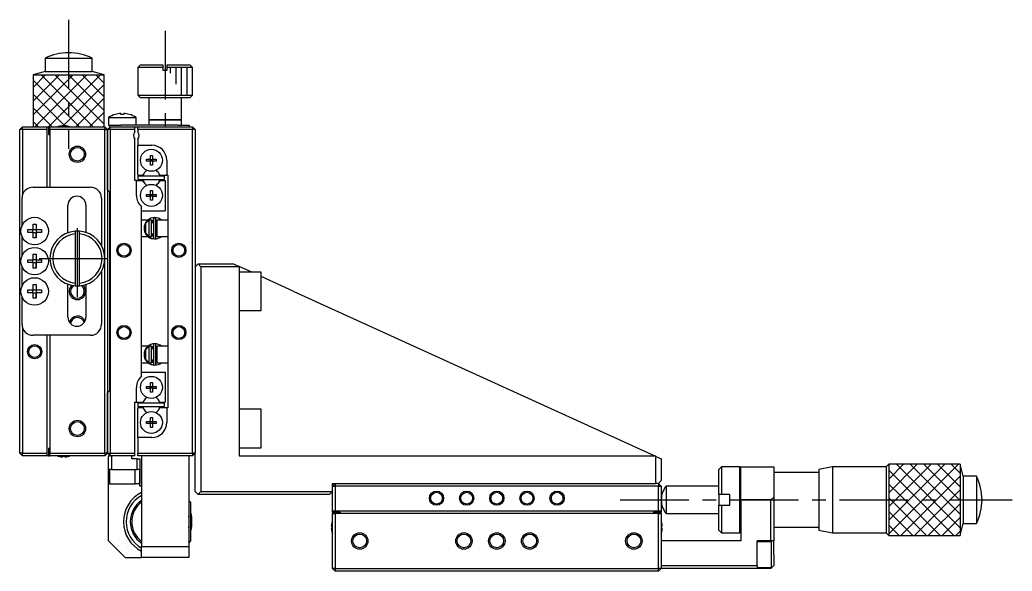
# Model space of a CAD drawing. Extents: x -401 to 352, y 16 to 609.
# Drawn here: x -316 to -135, y 279.8 to 380.3 of the extents above; entities that cross this region are included whole.
import ezdxf

# ---------------------------------------------------------------- set-up
doc = ezdxf.new("R2010")
doc.units = 0
doc.header["$LTSCALE"] = 10
doc.linetypes.add('CENTER', pattern=[2, 1.25, -0.25, 0.25, -0.25])
doc.layers.get('0').update_dxf_attribs({"linetype": 'CONTINUOUS'})
doc.layers.add('CENTER', color=1, linetype='CENTER')

msp = doc.modelspace()

# ---------------------------------------------------------------- linework, layer by layer
at = {"color": 7, "linetype": 'CONTINUOUS'}
for p, q in [((-311.42154, 373.330669), (-302.82154, 373.330669)), ((-311.42154, 373.330669), (-311.42154, 370.920158)), ((-302.82154, 370.920158), (-302.82154, 373.330669)), ((-294.02154, 372.130663), (-294.52154, 371.630663)), ((-289.92154, 371.630663), (-294.52154, 371.630663)), ((-294.52154, 371.630663), (-294.52154, 366.630663)), ((-294.02154, 372.130663), (-289.92154, 372.130663)), ((-289.92154, 372.130663), (-289.92154, 371.630663)), ((-289.92154, 371.630663), (-289.92154, 371.130663)), ((-289.92154, 371.130663), (-289.12154, 371.130663)), ((-289.12154, 372.130663), (-285.02154, 372.130663)), ((-289.12154, 371.630663), (-289.12154, 372.130663)), ((-284.52154, 371.630663), (-289.12154, 371.630663)), ((-289.12154, 371.130663), (-289.12154, 371.630663)), ((-284.52154, 371.630663), (-285.02154, 372.130663)), ((-284.52154, 366.630663), (-284.52154, 371.630663)), ((-311.42154, 370.920158), (-313.621539, 370.33067)), ((-313.621539, 370.33067), (-300.621541, 370.33067)), ((-313.621539, 370.33067), (-313.621539, 360.830663)), ((-311.42154, 370.920158), (-302.82154, 370.920158)), ((-300.621541, 370.33067), (-302.82154, 370.920158)), ((-300.621541, 360.830663), (-300.621541, 370.33067)), ((-294.52154, 366.630663), (-284.52154, 366.630663)), ((-294.52154, 366.630663), (-294.02154, 366.130663)), ((-285.02154, 366.130663), (-294.02154, 366.130663)), ((-292.52154, 366.130663), (-292.52154, 362.130663)), ((-286.52154, 362.130663), (-286.52154, 366.130663)), ((-285.02154, 366.130663), (-284.52154, 366.630663)), ((-299.82154, 362.522321), (-294.82154, 362.522321)), ((-299.82154, 362.522321), (-299.82154, 361.130663)), ((-298.580129, 363.093244), (-298.583473, 363.100099)), ((-297.58154, 363.093244), (-297.58154, 363.265616)), ((-297.06154, 363.093244), (-297.58154, 363.093244)), ((-297.06154, 363.265616), (-297.06154, 363.093244)), ((-296.059607, 363.100099), (-296.06295, 363.093244)), ((-294.82154, 361.130663), (-294.82154, 362.522321)), ((-292.52154, 362.130663), (-286.52154, 362.130663)), ((-286.52154, 362.130663), (-292.52154, 362.130663)), ((-292.52154, 362.130663), (-292.52154, 361.130663)), ((-286.52154, 361.130663), (-286.52154, 362.130663)), ((-315.52154, 360.830663), (-316.02154, 360.330663)), ((-316.02154, 301.330663), (-316.02154, 360.330663)), ((-315.52154, 360.330663), (-316.02154, 360.330663)), ((-315.52154, 360.330663), (-315.52154, 360.830663)), ((-315.52154, 360.830663), (-311.02154, 360.830663)), ((-315.52154, 360.330663), (-315.52154, 348.455163)), ((-311.02154, 360.330663), (-315.52154, 360.330663)), ((-311.02154, 360.330663), (-311.02154, 360.830663)), ((-311.02154, 360.830663), (-310.77154, 360.830663)), ((-311.02154, 349.830663), (-311.02154, 360.330663)), ((-310.77154, 360.830663), (-310.77154, 359.430663)), ((-310.52154, 360.830663), (-310.77154, 360.830663)), ((-310.52154, 360.830663), (-300.52154, 360.830663)), ((-310.52154, 360.330663), (-310.52154, 360.830663)), ((-310.52154, 360.330663), (-310.52154, 349.830663)), ((-300.52154, 360.330663), (-310.52154, 360.330663)), ((-308.907901, 360.900185), (-308.910156, 360.904807)), ((-308.20154, 360.900185), (-308.20154, 361.020522)), ((-307.84154, 360.900185), (-308.20154, 360.900185)), ((-307.84154, 361.020522), (-307.84154, 360.900185)), ((-307.132924, 360.904807), (-307.135178, 360.900185)), ((-300.52154, 360.830663), (-300.02154, 360.330663)), ((-300.52154, 360.830663), (-300.52154, 360.330663)), ((-300.52154, 336.830663), (-300.52154, 360.330663)), ((-300.52154, 360.330663), (-300.02154, 360.330663)), ((-299.52154, 360.830663), (-300.02154, 360.330663)), ((-299.52154, 360.330663), (-300.02154, 360.330663)), ((-300.02154, 349.330663), (-300.02154, 360.330663)), ((-300.02154, 360.330663), (-300.02154, 349.330663)), ((-299.82154, 361.130663), (-299.62154, 361.130663)), ((-299.62154, 360.830663), (-299.62154, 361.130663)), ((-299.62154, 361.130663), (-297.62154, 361.130663)), ((-299.52154, 360.830663), (-299.62154, 360.830663)), ((-299.52154, 360.330663), (-299.52154, 360.830663)), ((-299.52154, 360.830663), (-295.02154, 360.830663)), ((-299.52154, 360.330663), (-299.52154, 301.330663)), ((-295.02154, 360.330663), (-299.52154, 360.330663)), ((-296.24654, 361.130663), (-297.62154, 361.130663)), ((-287.12154, 361.130663), (-296.24654, 361.130663)), ((-295.02154, 360.830663), (-294.52154, 360.830663)), ((-295.02154, 360.330663), (-295.02154, 360.830663)), ((-295.02154, 359.892101), (-295.02154, 360.330663)), ((-294.52154, 360.830663), (-284.52154, 360.830663)), ((-294.52154, 360.330663), (-294.52154, 360.830663)), ((-284.52154, 360.330663), (-294.52154, 360.330663)), ((-294.52154, 360.330663), (-294.52154, 359.892101)), ((-287.12154, 361.130663), (-285.12154, 361.130663)), ((-285.12154, 361.130663), (-285.12154, 360.830663)), ((-284.52154, 360.830663), (-284.52154, 360.330663)), ((-284.02154, 360.330663), (-284.52154, 360.830663)), ((-284.52154, 301.330663), (-284.52154, 360.330663)), ((-284.02154, 360.330663), (-284.52154, 360.330663)), ((-284.02154, 360.330663), (-284.02154, 301.330663)), ((-310.77154, 359.430663), (-310.52154, 359.430663)), ((-295.02154, 351.030663), (-295.02154, 358.569226)), ((-294.52154, 358.569226), (-294.52154, 357.480663)), ((-294.52154, 357.480663), (-291.97154, 357.480663)), ((-294.52154, 352.030663), (-294.52154, 357.480663)), ((-292.907901, 354.910663), (-292.20154, 354.910663)), ((-292.907901, 354.550663), (-292.907901, 354.910663)), ((-292.20154, 355.617025), (-291.84154, 355.617025)), ((-292.20154, 354.910663), (-292.20154, 355.617025)), ((-292.191168, 354.900291), (-292.20154, 354.910663)), ((-292.191168, 354.900291), (-291.851912, 354.900291)), ((-292.191168, 354.561035), (-292.191168, 354.900291)), ((-291.851912, 354.900291), (-291.84154, 354.910663)), ((-291.851912, 354.900291), (-291.851912, 354.561035)), ((-291.84154, 355.617025), (-291.84154, 354.910663)), ((-291.84154, 354.910663), (-291.135178, 354.910663)), ((-291.135178, 354.910663), (-291.135178, 354.550663)), ((-292.20154, 354.550663), (-292.907901, 354.550663)), ((-292.191168, 354.561035), (-292.20154, 354.550663)), ((-292.20154, 353.844302), (-292.20154, 354.550663)), ((-291.84154, 353.844302), (-292.20154, 353.844302)), ((-291.851912, 354.561035), (-292.191168, 354.561035)), ((-291.851912, 354.561035), (-291.84154, 354.550663)), ((-291.84154, 354.550663), (-291.84154, 353.844302)), ((-291.135178, 354.550663), (-291.84154, 354.550663)), ((-289.22154, 354.730663), (-289.22154, 352.030663)), ((-294.52154, 352.030663), (-293.572346, 352.030663)), ((-289.72154, 351.830663), (-294.52154, 351.830663)), ((-294.52154, 351.830663), (-294.52154, 351.230663)), ((-294.52154, 351.230663), (-289.72154, 351.230663)), ((-293.572346, 352.030663), (-293.42218, 352.290758)), ((-290.6209, 352.290758), (-290.470734, 352.030663)), ((-290.470734, 352.030663), (-289.22154, 352.030663)), ((-289.72154, 351.830663), (-289.72154, 351.230663)), ((-289.02154, 352.030663), (-289.22154, 352.030663)), ((-289.02154, 352.030663), (-289.02154, 309.630663)), ((-313.62154, 349.830663), (-303.12154, 349.830663)), ((-300.02154, 349.330663), (-299.67154, 348.980663)), ((-300.02154, 349.330663), (-300.02154, 312.330663)), ((-294.77154, 351.030663), (-295.02154, 351.030663)), ((-294.77154, 348.330663), (-294.77154, 351.030663)), ((-294.77154, 351.030663), (-293.572346, 351.030663)), ((-293.42218, 350.770568), (-293.572346, 351.030663)), ((-290.470734, 351.030663), (-290.6209, 350.770568)), ((-290.470734, 351.030663), (-289.52154, 351.030663)), ((-289.52154, 351.030663), (-289.52154, 345.530663)), ((-315.62154, 342.810459), (-315.62154, 347.830663)), ((-301.12154, 347.830663), (-301.12154, 339.205532)), ((-299.67154, 348.980663), (-299.67154, 312.680663)), ((-292.907901, 348.510663), (-292.20154, 348.510663)), ((-292.907901, 348.150663), (-292.907901, 348.510663)), ((-292.20154, 348.150663), (-292.907901, 348.150663)), ((-292.20154, 349.217025), (-291.84154, 349.217025)), ((-292.20154, 348.510663), (-292.20154, 349.217025)), ((-292.191168, 348.500291), (-292.20154, 348.510663)), ((-292.191168, 348.161035), (-292.20154, 348.150663)), ((-292.20154, 347.444302), (-292.20154, 348.150663)), ((-292.191168, 348.500291), (-291.851912, 348.500291)), ((-292.191168, 348.161035), (-292.191168, 348.500291)), ((-291.851912, 348.161035), (-292.191168, 348.161035)), ((-291.851912, 348.500291), (-291.84154, 348.510663)), ((-291.851912, 348.500291), (-291.851912, 348.161035)), ((-291.851912, 348.161035), (-291.84154, 348.150663)), ((-291.84154, 349.217025), (-291.84154, 348.510663)), ((-291.84154, 348.510663), (-291.135178, 348.510663)), ((-291.84154, 348.150663), (-291.84154, 347.444302)), ((-291.135178, 348.150663), (-291.84154, 348.150663)), ((-291.135178, 348.510663), (-291.135178, 348.150663)), ((-307.27154, 341.514412), (-307.27154, 346.530663)), ((-303.97154, 346.530663), (-303.97154, 341.584346)), ((-293.82154, 343.405663), (-293.82154, 346.251601)), ((-291.84154, 347.444302), (-292.20154, 347.444302)), ((-293.82154, 345.530663), (-289.52154, 345.530663)), ((-292.185626, 344.118245), (-292.203618, 344.110445)), ((-292.129185, 344.140485), (-292.186071, 344.119103)), ((-291.61654, 344.080663), (-291.61654, 340.580663)), ((-291.22654, 340.580663), (-291.22654, 344.080663)), ((-314.580129, 342.090663), (-313.58154, 342.090663)), ((-314.580129, 341.570663), (-314.580129, 342.090663)), ((-313.622915, 341.570663), (-313.622915, 342.090663)), ((-313.58154, 343.089253), (-313.06154, 343.089253)), ((-313.58154, 342.090663), (-313.58154, 343.089253)), ((-313.58154, 342.132038), (-313.06154, 342.132038)), ((-313.06154, 343.089253), (-313.06154, 342.090663)), ((-313.06154, 343.089253), (-313.06154, 342.132038)), ((-313.06154, 342.132038), (-313.06154, 342.090663)), ((-313.06154, 342.090663), (-312.06295, 342.090663)), ((-313.020165, 342.090663), (-313.020165, 341.570663)), ((-312.06295, 342.090663), (-312.06295, 341.570663)), ((-292.657785, 343.830663), (-293.82154, 343.830663)), ((-293.82154, 341.255663), (-293.82154, 343.405663)), ((-293.02154, 343.247178), (-292.52154, 343.776347)), ((-293.02154, 341.414148), (-293.02154, 343.247178)), ((-292.52154, 343.830663), (-292.52154, 343.776347)), ((-292.02154, 343.830663), (-292.52154, 343.830663)), ((-292.52154, 343.776347), (-292.52154, 340.88498)), ((-292.032835, 343.760469), (-292.018291, 343.766235)), ((-292.021698, 343.765873), (-291.616582, 343.874352)), ((-292.02154, 340.830663), (-292.02154, 343.830663)), ((-291.61654, 343.330663), (-292.02154, 343.330663)), ((-292.018291, 343.766235), (-292.004029, 343.77105)), ((-292.004029, 343.77105), (-291.989536, 343.775136)), ((-291.989536, 343.775136), (-291.97485, 343.778479)), ((-291.97485, 343.778479), (-291.960008, 343.78107)), ((-291.960008, 343.78107), (-291.94505, 343.7829)), ((-291.94505, 343.7829), (-291.930014, 343.783964)), ((-291.930014, 343.783964), (-291.91494, 343.784258)), ((-291.91494, 343.784258), (-291.899868, 343.783781)), ((-291.899868, 343.783781), (-291.884838, 343.782535)), ((-291.884838, 343.782535), (-291.86989, 343.780522)), ((-291.86989, 343.780522), (-291.855063, 343.777749)), ((-291.855063, 343.777749), (-291.840397, 343.774223)), ((-291.840397, 343.774223), (-291.82593, 343.769955)), ((-291.82593, 343.769955), (-291.811699, 343.764957)), ((-291.82154, 343.330663), (-291.82154, 343.768847)), ((-291.82154, 343.330663), (-291.82154, 343.768846)), ((-291.811699, 343.764957), (-291.797741, 343.759243)), ((-291.797741, 343.759243), (-291.784092, 343.752831)), ((-291.784092, 343.752831), (-291.770786, 343.745737)), ((-291.770786, 343.745737), (-291.757857, 343.737983)), ((-291.757857, 343.737983), (-291.745337, 343.72959)), ((-291.745337, 343.72959), (-291.733256, 343.72058)), ((-291.733256, 343.72058), (-291.721643, 343.710979)), ((-291.721643, 343.710979), (-291.710526, 343.700813)), ((-291.710526, 343.700813), (-291.699931, 343.690107)), ((-291.699931, 343.690107), (-291.689883, 343.678892)), ((-291.689883, 343.678892), (-291.680404, 343.667195)), ((-291.680404, 343.667195), (-291.671517, 343.655047)), ((-291.671517, 343.655047), (-291.66324, 343.642478)), ((-291.66324, 343.642478), (-291.655592, 343.62952)), ((-291.655592, 343.62952), (-291.64859, 343.616205)), ((-291.64859, 343.616205), (-291.642249, 343.602567)), ((-291.642249, 343.602567), (-291.636583, 343.588637)), ((-291.636583, 343.588637), (-291.631603, 343.574451)), ((-291.631603, 343.574451), (-291.62732, 343.560041)), ((-291.62732, 343.560041), (-291.623742, 343.545443)), ((-291.623742, 343.545443), (-291.620878, 343.53069)), ((-291.620878, 343.53069), (-291.618733, 343.515819)), ((-291.618733, 343.515819), (-291.617311, 343.500863)), ((-291.617311, 343.500863), (-291.616616, 343.485859)), ((-291.616616, 343.485859), (-291.61654, 343.479164)), ((-291.02154, 343.330663), (-291.22654, 343.330663)), ((-291.226484, 343.874029), (-291.021293, 343.834032)), ((-291.02154, 343.830663), (-291.02154, 340.830663)), ((-289.02154, 343.830663), (-291.02154, 343.830663)), ((-291.021293, 343.834032), (-291.009107, 343.830749)), ((-315.62154, 337.310459), (-315.62154, 340.850867)), ((-313.58154, 341.570663), (-314.580129, 341.570663)), ((-313.58154, 340.572074), (-313.58154, 341.570663)), ((-313.06154, 341.529288), (-313.58154, 341.529288)), ((-313.06154, 340.572074), (-313.58154, 340.572074)), ((-313.06154, 341.570663), (-313.06154, 340.572074)), ((-312.06295, 341.570663), (-313.06154, 341.570663)), ((-313.06154, 341.570663), (-313.06154, 341.529288)), ((-313.06154, 340.572074), (-313.06154, 341.529288)), ((-305.92154, 341.814638), (-305.92154, 341.31285)), ((-305.92154, 341.31285), (-305.92154, 332.348476)), ((-305.12154, 341.31285), (-305.12154, 341.814638)), ((-305.12154, 332.348476), (-305.12154, 341.31285)), ((-293.82154, 320.405663), (-293.82154, 341.255663)), ((-293.82154, 340.830663), (-292.658155, 340.830663)), ((-292.52154, 340.88498), (-293.02154, 341.414148)), ((-292.52154, 340.88498), (-292.52154, 340.830663)), ((-292.52154, 340.830663), (-292.02154, 340.830663)), ((-292.215232, 340.556034), (-292.195471, 340.547335)), ((-292.194937, 340.547045), (-292.127236, 340.770463)), ((-292.189456, 340.558211), (-292.189661, 340.552666)), ((-292.189661, 340.552666), (-292.189331, 340.548245)), ((-292.18872, 340.564842), (-292.189456, 340.558211)), ((-292.189331, 340.548245), (-292.18884, 340.546013)), ((-292.18884, 340.546013), (-292.1868, 340.542646)), ((-292.187456, 340.572516), (-292.18872, 340.564842)), ((-292.185673, 340.581181), (-292.187456, 340.572516)), ((-292.1868, 340.542646), (-292.186071, 340.542223)), ((-292.186071, 340.542223), (-292.155904, 340.530169)), ((-292.183384, 340.590779), (-292.185673, 340.581181)), ((-292.180602, 340.601248), (-292.183384, 340.590779)), ((-292.177348, 340.612516), (-292.180602, 340.601248)), ((-292.173641, 340.62451), (-292.177348, 340.612516)), ((-292.169508, 340.637149), (-292.173641, 340.62451)), ((-292.164975, 340.65035), (-292.169508, 340.637149)), ((-292.160073, 340.664024), (-292.164975, 340.65035)), ((-292.154834, 340.678081), (-292.160073, 340.664024)), ((-292.155904, 340.530169), (-292.123485, 340.51901)), ((-292.149293, 340.692426), (-292.154834, 340.678081)), ((-292.143487, 340.706966), (-292.149293, 340.692426)), ((-292.137455, 340.721602), (-292.143487, 340.706966)), ((-292.131237, 340.736238), (-292.137455, 340.721602)), ((-292.136587, 340.522967), (-291.449132, 340.387008)), ((-292.124873, 340.750777), (-292.131237, 340.736238)), ((-292.127236, 340.770463), (-292.097039, 340.830676)), ((-292.118407, 340.765121), (-292.124873, 340.750777)), ((-292.123485, 340.51901), (-292.090558, 340.509488)), ((-292.111882, 340.779174), (-292.118407, 340.765121)), ((-292.10534, 340.792845), (-292.111882, 340.779174)), ((-292.098826, 340.806041), (-292.10534, 340.792845)), ((-292.092382, 340.818675), (-292.098826, 340.806041)), ((-292.086052, 340.830663), (-292.092382, 340.818675)), ((-292.090558, 340.509488), (-292.057206, 340.501625)), ((-292.057206, 340.501625), (-292.023512, 340.495439)), ((-292.03489, 340.900698), (-292.047179, 340.906025)), ((-292.024515, 340.897451), (-292.032835, 340.900858)), ((-292.010335, 340.892306), (-292.024515, 340.897451)), ((-292.023512, 340.495439), (-291.989557, 340.490947)), ((-292.02154, 341.330663), (-291.61654, 341.330663)), ((-291.995912, 340.88789), (-292.010335, 340.892306)), ((-291.981283, 340.884215), (-291.995912, 340.88789)), ((-291.989557, 340.490947), (-291.955425, 340.488158)), ((-291.966486, 340.881292), (-291.981283, 340.884215)), ((-291.95156, 340.879128), (-291.966486, 340.881292)), ((-291.955425, 340.488158), (-291.921199, 340.487078)), ((-291.936545, 340.87773), (-291.95156, 340.879128)), ((-291.921481, 340.877102), (-291.936545, 340.87773)), ((-291.906407, 340.877244), (-291.921481, 340.877102)), ((-291.921199, 340.487078), (-291.886962, 340.48771)), ((-291.891364, 340.878156), (-291.906407, 340.877244)), ((-291.876391, 340.879834), (-291.891364, 340.878156)), ((-291.886962, 340.48771), (-291.8528, 340.490053)), ((-291.861527, 340.882273), (-291.876391, 340.879834)), ((-291.846811, 340.885465), (-291.861527, 340.882273)), ((-291.8528, 340.490053), (-291.818794, 340.4941)), ((-291.832281, 340.8894), (-291.846811, 340.885465)), ((-291.817974, 340.894066), (-291.832281, 340.8894)), ((-291.82154, 340.892469), (-291.82154, 341.330663)), ((-291.82154, 340.892469), (-291.82154, 341.330663)), ((-291.818794, 340.4941), (-291.785027, 340.499842)), ((-291.803926, 340.899449), (-291.817974, 340.894066)), ((-291.790173, 340.905535), (-291.803926, 340.899449)), ((-291.776749, 340.912304), (-291.790173, 340.905535)), ((-291.785027, 340.499842), (-291.751583, 340.507264)), ((-291.763687, 340.919738), (-291.776749, 340.912304)), ((-291.751017, 340.927816), (-291.763687, 340.919738)), ((-291.751583, 340.507264), (-291.718543, 340.51635)), ((-291.738772, 340.936516), (-291.751017, 340.927816)), ((-291.726979, 340.945815), (-291.738772, 340.936516)), ((-291.715665, 340.955687), (-291.726979, 340.945815)), ((-291.718543, 340.51635), (-291.685988, 340.527076)), ((-291.704859, 340.966108), (-291.715665, 340.955687)), ((-291.694583, 340.97705), (-291.704859, 340.966108)), ((-291.684861, 340.988484), (-291.694583, 340.97705)), ((-291.685988, 340.527076), (-291.653998, 340.539419)), ((-291.675716, 341.000383), (-291.684861, 340.988484)), ((-291.667167, 341.012716), (-291.675716, 341.000383)), ((-291.659234, 341.025454), (-291.667167, 341.012716)), ((-291.651934, 341.038564), (-291.659234, 341.025454)), ((-291.653998, 340.539419), (-291.622651, 340.553346)), ((-291.645283, 341.052016), (-291.651934, 341.038564)), ((-291.639296, 341.065777), (-291.645283, 341.052016)), ((-291.633985, 341.079813), (-291.639296, 341.065777)), ((-291.629362, 341.094093), (-291.633985, 341.079813)), ((-291.625438, 341.108581), (-291.629362, 341.094093)), ((-291.62222, 341.123244), (-291.625438, 341.108581)), ((-291.622651, 340.553346), (-291.614993, 340.557039)), ((-291.619717, 341.138048), (-291.62222, 341.123244)), ((-291.617934, 341.152958), (-291.619717, 341.138048)), ((-291.616874, 341.167937), (-291.617934, 341.152958)), ((-291.61654, 341.182163), (-291.616874, 341.167937)), ((-291.22654, 341.330663), (-291.02154, 341.330663)), ((-291.021337, 340.827295), (-291.226517, 340.786981)), ((-291.02154, 340.830663), (-289.02154, 340.830663)), ((-291.010109, 340.830342), (-291.021337, 340.827295)), ((-313.58154, 337.589253), (-313.06154, 337.589253)), ((-313.58154, 336.590663), (-313.58154, 337.589253)), ((-313.06154, 337.589253), (-313.06154, 336.590663)), ((-313.06154, 337.589253), (-313.06154, 336.632038)), ((-300.52154, 301.330663), (-300.52154, 336.830663)), ((-315.62154, 331.810459), (-315.62154, 335.350867)), ((-314.580129, 336.590663), (-313.58154, 336.590663)), ((-314.580129, 336.070663), (-314.580129, 336.590663)), ((-313.58154, 336.070663), (-314.580129, 336.070663)), ((-313.622915, 336.070663), (-313.622915, 336.590663)), ((-313.58154, 336.632038), (-313.06154, 336.632038)), ((-313.58154, 335.072074), (-313.58154, 336.070663)), ((-313.06154, 336.029288), (-313.58154, 336.029288)), ((-313.06154, 335.072074), (-313.58154, 335.072074)), ((-313.06154, 336.632038), (-313.06154, 336.590663)), ((-313.06154, 336.590663), (-312.06295, 336.590663)), ((-313.06154, 336.070663), (-313.06154, 335.072074)), ((-312.06295, 336.070663), (-313.06154, 336.070663)), ((-313.06154, 336.070663), (-313.06154, 336.029288)), ((-313.06154, 335.072074), (-313.06154, 336.029288)), ((-313.020165, 336.590663), (-313.020165, 336.070663)), ((-312.06295, 336.590663), (-312.06295, 336.070663)), ((-283.52154, 335.830663), (-284.02154, 335.330663)), ((-283.02154, 335.330663), (-283.52154, 335.830663)), ((-283.52154, 335.830663), (-277.02154, 335.830663)), ((-283.02154, 335.330663), (-283.02154, 294.330663)), ((-276.02154, 335.330663), (-283.02154, 335.330663)), ((-277.02154, 335.830663), (-276.02154, 335.374937)), ((-276.02154, 335.374937), (-276.02154, 335.330663)), ((-273.73009, 334.330663), (-276.02154, 335.374937)), ((-276.02154, 335.330663), (-276.02154, 300.830663)), ((-301.12154, 334.455795), (-301.12154, 324.830663)), ((-272.02154, 334.330663), (-276.02154, 334.330663)), ((-272.02154, 327.330663), (-272.02154, 334.330663)), ((-266.02154, 330.817675), (-272.02154, 333.552032)), ((-313.58154, 332.089253), (-313.06154, 332.089253)), ((-313.58154, 331.090663), (-313.58154, 332.089253)), ((-313.06154, 332.089253), (-313.06154, 331.090663)), ((-313.06154, 332.089253), (-313.06154, 331.132038)), ((-307.27154, 326.130663), (-307.27154, 332.146915)), ((-305.92154, 332.348476), (-305.92154, 331.846689)), ((-305.12154, 331.846689), (-305.12154, 332.348476)), ((-303.97154, 332.076981), (-303.97154, 326.130663)), ((-315.62154, 324.830663), (-315.62154, 329.850867)), ((-314.580129, 331.090663), (-313.58154, 331.090663)), ((-314.580129, 330.570663), (-314.580129, 331.090663)), ((-313.58154, 330.570663), (-314.580129, 330.570663)), ((-313.622915, 330.570663), (-313.622915, 331.090663)), ((-313.58154, 331.132038), (-313.06154, 331.132038)), ((-313.58154, 329.572074), (-313.58154, 330.570663)), ((-313.06154, 330.529288), (-313.58154, 330.529288)), ((-313.06154, 329.572074), (-313.58154, 329.572074)), ((-313.06154, 331.132038), (-313.06154, 331.090663)), ((-313.06154, 331.090663), (-312.06295, 331.090663)), ((-313.06154, 330.570663), (-313.06154, 329.572074)), ((-312.06295, 330.570663), (-313.06154, 330.570663)), ((-313.06154, 330.570663), (-313.06154, 330.529288)), ((-313.06154, 329.572074), (-313.06154, 330.529288)), ((-313.020165, 331.090663), (-313.020165, 330.570663)), ((-312.06295, 331.090663), (-312.06295, 330.570663)), ((-266.02154, 330.817675), (-200.221049, 300.830663)), ((-276.02154, 327.330663), (-272.02154, 327.330663)), ((-315.52154, 324.206164), (-315.52154, 301.330663)), ((-303.12154, 322.830663), (-313.62154, 322.830663)), ((-311.02154, 301.330663), (-311.02154, 322.830663)), ((-310.52154, 322.830663), (-310.52154, 301.330663)), ((-292.657785, 320.830663), (-293.82154, 320.830663)), ((-293.82154, 318.255663), (-293.82154, 320.405663)), ((-293.02154, 320.247178), (-292.52154, 320.776347)), ((-292.52154, 320.830663), (-292.52154, 320.776347)), ((-292.02154, 320.830663), (-292.52154, 320.830663)), ((-292.52154, 320.776347), (-292.52154, 317.88498)), ((-292.185626, 321.118245), (-292.203618, 321.110445)), ((-292.19193, 321.115014), (-292.194728, 321.114326)), ((-292.129185, 321.140485), (-292.186071, 321.119103)), ((-292.032835, 320.760469), (-292.018291, 320.766235)), ((-292.021698, 320.765873), (-291.616582, 320.874352)), ((-292.02154, 317.830663), (-292.02154, 320.830663)), ((-292.018291, 320.766235), (-292.004029, 320.77105)), ((-292.004029, 320.77105), (-291.989536, 320.775136)), ((-291.989536, 320.775136), (-291.97485, 320.778479)), ((-291.97485, 320.778479), (-291.960008, 320.78107)), ((-291.960008, 320.78107), (-291.94505, 320.7829)), ((-291.94505, 320.7829), (-291.930014, 320.783964)), ((-291.930014, 320.783964), (-291.91494, 320.784258)), ((-291.91494, 320.784258), (-291.899868, 320.783781)), ((-291.899868, 320.783781), (-291.884838, 320.782535)), ((-291.884838, 320.782535), (-291.86989, 320.780522)), ((-291.86989, 320.780522), (-291.855063, 320.777749)), ((-291.855063, 320.777749), (-291.840397, 320.774223)), ((-291.840397, 320.774223), (-291.82593, 320.769955)), ((-291.82593, 320.769955), (-291.811699, 320.764957)), ((-291.82154, 320.330663), (-291.82154, 320.768847)), ((-291.82154, 320.330663), (-291.82154, 320.768846)), ((-291.811699, 320.764957), (-291.797741, 320.759243)), ((-291.797741, 320.759243), (-291.784092, 320.752831)), ((-291.784092, 320.752831), (-291.770786, 320.745737)), ((-291.770786, 320.745737), (-291.757857, 320.737983)), ((-291.757857, 320.737983), (-291.745337, 320.72959)), ((-291.745337, 320.72959), (-291.733256, 320.72058)), ((-291.733256, 320.72058), (-291.721643, 320.710979)), ((-291.721643, 320.710979), (-291.710526, 320.700813)), ((-291.710526, 320.700813), (-291.699931, 320.690107)), ((-291.699931, 320.690107), (-291.689883, 320.678892)), ((-291.689883, 320.678892), (-291.680404, 320.667195)), ((-291.680404, 320.667195), (-291.671517, 320.655047)), ((-291.671517, 320.655047), (-291.66324, 320.642478)), ((-291.66324, 320.642478), (-291.655592, 320.62952)), ((-291.655592, 320.62952), (-291.64859, 320.616205)), ((-291.64859, 320.616205), (-291.642249, 320.602567)), ((-291.642249, 320.602567), (-291.636583, 320.588637)), ((-291.636583, 320.588637), (-291.631603, 320.574451)), ((-291.631603, 320.574451), (-291.62732, 320.560041)), ((-291.62732, 320.560041), (-291.623742, 320.545443)), ((-291.623742, 320.545443), (-291.620878, 320.53069)), ((-291.620878, 320.53069), (-291.618733, 320.515819)), ((-291.618733, 320.515819), (-291.617311, 320.500863)), ((-291.617311, 320.500863), (-291.616616, 320.485859)), ((-291.616616, 320.485859), (-291.61654, 320.479164)), ((-291.61654, 321.080663), (-291.61654, 317.580663)), ((-291.22654, 317.580663), (-291.22654, 321.080663)), ((-291.226484, 320.874029), (-291.021293, 320.834032)), ((-291.02154, 320.830663), (-291.02154, 317.830663)), ((-289.02154, 320.830663), (-291.02154, 320.830663)), ((-291.021293, 320.834032), (-291.009107, 320.830749)), ((-293.02154, 318.414148), (-293.02154, 320.247178)), ((-291.61654, 320.330663), (-292.02154, 320.330663)), ((-291.02154, 320.330663), (-291.22654, 320.330663)), ((-293.82154, 315.409726), (-293.82154, 318.255663)), ((-293.82154, 317.830663), (-292.658155, 317.830663)), ((-292.52154, 317.88498), (-293.02154, 318.414148)), ((-292.52154, 317.88498), (-292.52154, 317.830663)), ((-292.52154, 317.830663), (-292.02154, 317.830663)), ((-292.215232, 317.556034), (-292.188237, 317.544217)), ((-292.194937, 317.547045), (-292.127236, 317.770463)), ((-292.189456, 317.558211), (-292.189661, 317.552666)), ((-292.189661, 317.552666), (-292.189331, 317.548245)), ((-292.18872, 317.564842), (-292.189456, 317.558211)), ((-292.189331, 317.548245), (-292.18884, 317.546013)), ((-292.18884, 317.546013), (-292.1868, 317.542646)), ((-292.187456, 317.572516), (-292.18872, 317.564842)), ((-292.185673, 317.581181), (-292.187456, 317.572516)), ((-292.1868, 317.542646), (-292.186071, 317.542223)), ((-292.186071, 317.542223), (-292.155904, 317.530169)), ((-292.183384, 317.590779), (-292.185673, 317.581181)), ((-292.180602, 317.601248), (-292.183384, 317.590779)), ((-292.177348, 317.612516), (-292.180602, 317.601248)), ((-292.173641, 317.62451), (-292.177348, 317.612516)), ((-292.169508, 317.637149), (-292.173641, 317.62451)), ((-292.164975, 317.65035), (-292.169508, 317.637149)), ((-292.160073, 317.664024), (-292.164975, 317.65035)), ((-292.154834, 317.678081), (-292.160073, 317.664024)), ((-292.155904, 317.530169), (-292.123485, 317.51901)), ((-292.149293, 317.692426), (-292.154834, 317.678081)), ((-292.143487, 317.706966), (-292.149293, 317.692426)), ((-292.137455, 317.721602), (-292.143487, 317.706966)), ((-292.131237, 317.736238), (-292.137455, 317.721602)), ((-292.136587, 317.522967), (-291.449132, 317.387008)), ((-292.124873, 317.750777), (-292.131237, 317.736238)), ((-292.127236, 317.770463), (-292.097039, 317.830676)), ((-292.118407, 317.765121), (-292.124873, 317.750777)), ((-292.123485, 317.51901), (-292.090558, 317.509488)), ((-292.111882, 317.779174), (-292.118407, 317.765121)), ((-292.10534, 317.792845), (-292.111882, 317.779174)), ((-292.098826, 317.806041), (-292.10534, 317.792845)), ((-292.092382, 317.818675), (-292.098826, 317.806041)), ((-292.086052, 317.830663), (-292.092382, 317.818675)), ((-292.090558, 317.509488), (-292.057206, 317.501625)), ((-292.057206, 317.501625), (-292.023512, 317.495439)), ((-292.029065, 317.898217), (-292.047179, 317.906025)), ((-292.024515, 317.897451), (-292.032835, 317.900858)), ((-292.010335, 317.892306), (-292.024515, 317.897451)), ((-292.023512, 317.495439), (-291.989557, 317.490947)), ((-292.02154, 318.330663), (-291.61654, 318.330663)), ((-291.995912, 317.88789), (-292.010335, 317.892306)), ((-291.981283, 317.884215), (-291.995912, 317.88789)), ((-291.989557, 317.490947), (-291.955425, 317.488158)), ((-291.966486, 317.881292), (-291.981283, 317.884215)), ((-291.95156, 317.879128), (-291.966486, 317.881292)), ((-291.955425, 317.488158), (-291.921199, 317.487078)), ((-291.936545, 317.87773), (-291.95156, 317.879128)), ((-291.921481, 317.877102), (-291.936545, 317.87773)), ((-291.906407, 317.877244), (-291.921481, 317.877102)), ((-291.921199, 317.487078), (-291.886962, 317.48771)), ((-291.891364, 317.878156), (-291.906407, 317.877244)), ((-291.876391, 317.879834), (-291.891364, 317.878156)), ((-291.886962, 317.48771), (-291.8528, 317.490053)), ((-291.861527, 317.882273), (-291.876391, 317.879834)), ((-291.846811, 317.885465), (-291.861527, 317.882273)), ((-291.8528, 317.490053), (-291.818794, 317.4941)), ((-291.832281, 317.8894), (-291.846811, 317.885465)), ((-291.817974, 317.894066), (-291.832281, 317.8894)), ((-291.82154, 317.892469), (-291.82154, 318.330663)), ((-291.82154, 317.892469), (-291.82154, 318.330663)), ((-291.818794, 317.4941), (-291.785027, 317.499842)), ((-291.803926, 317.899449), (-291.817974, 317.894066)), ((-291.790173, 317.905535), (-291.803926, 317.899449)), ((-291.776749, 317.912304), (-291.790173, 317.905535)), ((-291.785027, 317.499842), (-291.751583, 317.507264)), ((-291.763687, 317.919738), (-291.776749, 317.912304)), ((-291.751017, 317.927816), (-291.763687, 317.919738)), ((-291.751583, 317.507264), (-291.718543, 317.51635)), ((-291.738772, 317.936516), (-291.751017, 317.927816)), ((-291.726979, 317.945815), (-291.738772, 317.936516)), ((-291.715665, 317.955687), (-291.726979, 317.945815)), ((-291.718543, 317.51635), (-291.685988, 317.527076)), ((-291.704859, 317.966108), (-291.715665, 317.955687)), ((-291.694583, 317.97705), (-291.704859, 317.966108)), ((-291.684861, 317.988484), (-291.694583, 317.97705)), ((-291.685988, 317.527076), (-291.653998, 317.539419)), ((-291.675716, 318.000383), (-291.684861, 317.988484)), ((-291.667167, 318.012716), (-291.675716, 318.000383)), ((-291.659234, 318.025454), (-291.667167, 318.012716)), ((-291.651934, 318.038564), (-291.659234, 318.025454)), ((-291.653998, 317.539419), (-291.622651, 317.553346)), ((-291.645283, 318.052016), (-291.651934, 318.038564)), ((-291.639296, 318.065777), (-291.645283, 318.052016)), ((-291.633985, 318.079813), (-291.639296, 318.065777)), ((-291.629362, 318.094093), (-291.633985, 318.079813)), ((-291.625438, 318.108581), (-291.629362, 318.094093)), ((-291.62222, 318.123244), (-291.625438, 318.108581)), ((-291.622651, 317.553346), (-291.614993, 317.557039)), ((-291.619717, 318.138048), (-291.62222, 318.123244)), ((-291.617934, 318.152958), (-291.619717, 318.138048)), ((-291.616874, 318.167937), (-291.617934, 318.152958)), ((-291.61654, 318.182163), (-291.616874, 318.167937)), ((-291.22654, 318.330663), (-291.02154, 318.330663)), ((-291.021337, 317.827295), (-291.226517, 317.786981)), ((-291.02154, 317.830663), (-289.02154, 317.830663)), ((-291.010109, 317.830342), (-291.021337, 317.827295)), ((-293.82154, 316.130663), (-289.52154, 316.130663)), ((-289.52154, 316.130663), (-289.52154, 310.630663)), ((-294.77154, 310.630663), (-294.77154, 313.330663)), ((-292.907901, 313.510663), (-292.20154, 313.510663)), ((-292.907901, 313.150663), (-292.907901, 313.510663)), ((-292.20154, 313.150663), (-292.907901, 313.150663)), ((-292.20154, 314.217025), (-291.84154, 314.217025)), ((-292.20154, 313.510663), (-292.20154, 314.217025)), ((-292.191168, 313.500291), (-292.20154, 313.510663)), ((-292.191168, 313.161035), (-292.20154, 313.150663)), ((-292.20154, 312.444302), (-292.20154, 313.150663)), ((-292.191168, 313.500291), (-291.851912, 313.500291)), ((-292.191168, 313.161035), (-292.191168, 313.500291)), ((-291.851912, 313.161035), (-292.191168, 313.161035)), ((-291.851912, 313.500291), (-291.84154, 313.510663)), ((-291.851912, 313.500291), (-291.851912, 313.161035)), ((-291.851912, 313.161035), (-291.84154, 313.150663)), ((-291.84154, 314.217025), (-291.84154, 313.510663)), ((-291.84154, 313.510663), (-291.135178, 313.510663)), ((-291.84154, 313.150663), (-291.84154, 312.444302)), ((-291.135178, 313.150663), (-291.84154, 313.150663)), ((-291.135178, 313.510663), (-291.135178, 313.150663)), ((-299.67154, 312.680663), (-300.02154, 312.330663)), ((-300.02154, 301.330663), (-300.02154, 312.330663)), ((-300.02154, 312.330663), (-300.02154, 301.330663)), ((-291.84154, 312.444302), (-292.20154, 312.444302)), ((-295.02154, 301.330663), (-295.02154, 310.630663)), ((-295.02154, 310.630663), (-294.77154, 310.630663)), ((-294.77154, 310.630663), (-293.572346, 310.630663)), ((-289.72154, 310.430663), (-294.52154, 310.430663)), ((-294.52154, 310.430663), (-294.52154, 309.830663)), ((-294.52154, 309.830663), (-289.72154, 309.830663)), ((-293.572346, 309.630663), (-294.52154, 309.630663)), ((-294.52154, 304.180663), (-294.52154, 309.630663)), ((-293.42218, 310.890758), (-293.572346, 310.630663)), ((-293.572346, 309.630663), (-293.42218, 309.370568)), ((-290.470734, 310.630663), (-290.6209, 310.890758)), ((-290.6209, 309.370568), (-290.470734, 309.630663)), ((-290.470734, 310.630663), (-289.52154, 310.630663)), ((-289.22154, 309.630663), (-290.470734, 309.630663)), ((-289.72154, 310.430663), (-289.72154, 309.830663)), ((-289.22154, 309.630663), (-289.22154, 306.930663)), ((-289.02154, 309.630663), (-289.22154, 309.630663)), ((-292.20154, 307.817025), (-291.84154, 307.817025)), ((-292.20154, 307.110663), (-292.20154, 307.817025)), ((-291.84154, 307.817025), (-291.84154, 307.110663)), ((-272.02154, 309.330663), (-276.02154, 309.330663)), ((-272.02154, 302.330663), (-272.02154, 309.330663)), ((-292.907901, 307.110663), (-292.20154, 307.110663)), ((-292.907901, 306.750663), (-292.907901, 307.110663)), ((-292.20154, 306.750663), (-292.907901, 306.750663)), ((-292.191168, 307.100291), (-292.20154, 307.110663)), ((-292.191168, 306.761035), (-292.20154, 306.750663)), ((-292.20154, 306.044302), (-292.20154, 306.750663)), ((-291.84154, 306.044302), (-292.20154, 306.044302)), ((-292.191168, 307.100291), (-291.851912, 307.100291)), ((-292.191168, 306.761035), (-292.191168, 307.100291)), ((-291.851912, 306.761035), (-292.191168, 306.761035)), ((-291.851912, 307.100291), (-291.84154, 307.110663)), ((-291.851912, 307.100291), (-291.851912, 306.761035)), ((-291.851912, 306.761035), (-291.84154, 306.750663)), ((-291.84154, 307.110663), (-291.135178, 307.110663)), ((-291.84154, 306.750663), (-291.84154, 306.044302)), ((-291.135178, 306.750663), (-291.84154, 306.750663)), ((-291.135178, 307.110663), (-291.135178, 306.750663)), ((-294.52154, 304.180663), (-294.52154, 301.330663)), ((-291.97154, 304.180663), (-294.52154, 304.180663)), ((-276.02154, 302.330663), (-272.02154, 302.330663)), ((-315.52154, 300.830663), (-316.02154, 301.330663)), ((-315.52154, 301.330663), (-316.02154, 301.330663)), ((-315.52154, 300.830663), (-315.52154, 301.330663)), ((-315.52154, 301.330663), (-311.02154, 301.330663)), ((-311.02154, 300.830663), (-315.52154, 300.830663)), ((-311.02154, 300.830663), (-311.02154, 301.330663)), ((-310.77154, 300.830663), (-311.02154, 300.830663)), ((-310.77154, 302.230663), (-310.77154, 300.830663)), ((-310.77154, 302.230663), (-310.52154, 302.230663)), ((-310.77154, 300.830663), (-310.52154, 300.830663)), ((-310.52154, 301.330663), (-300.52154, 301.330663)), ((-310.52154, 300.830663), (-310.52154, 301.330663)), ((-300.52154, 300.830663), (-310.52154, 300.830663)), ((-308.910156, 300.756519), (-308.907901, 300.761142)), ((-308.20154, 300.761142), (-307.84154, 300.761142)), ((-308.20154, 300.640804), (-308.20154, 300.761142)), ((-307.84154, 300.761142), (-307.84154, 300.640804)), ((-307.135178, 300.761142), (-307.132924, 300.756519)), ((-300.52154, 301.330663), (-300.52154, 300.830663)), ((-300.02154, 301.330663), (-300.52154, 300.830663)), ((-300.02154, 301.330663), (-300.52154, 301.330663)), ((-300.02154, 301.330663), (-299.52154, 301.330663)), ((-300.02154, 301.330663), (-299.52154, 300.830663)), ((-299.82154, 298.330663), (-299.82154, 300.830663)), ((-299.82154, 300.830663), (-299.52154, 300.830663)), ((-299.52154, 301.330663), (-295.02154, 301.330663)), ((-299.52154, 300.830663), (-299.52154, 301.330663)), ((-295.02154, 300.830663), (-299.52154, 300.830663)), ((-299.32154, 300.830663), (-299.32154, 298.330663)), ((-295.62154, 300.330663), (-295.62154, 300.830663)), ((-295.02154, 300.830663), (-295.02154, 301.330663)), ((-294.52154, 301.330663), (-284.52154, 301.330663)), ((-294.52154, 300.830663), (-294.52154, 301.330663)), ((-284.52154, 300.830663), (-294.52154, 300.830663)), ((-293.82154, 300.830663), (-293.82154, 284.330663)), ((-285.22154, 300.830663), (-285.22154, 284.330663)), ((-284.02154, 301.330663), (-284.52154, 300.830663)), ((-284.52154, 301.330663), (-284.52154, 300.830663)), ((-284.02154, 301.330663), (-284.52154, 301.330663)), ((-284.02154, 294.330663), (-284.02154, 301.330663)), ((-276.02154, 300.830663), (-256.021535, 300.830663)), ((-256.021535, 300.830663), (-255.67154, 300.830663)), ((-255.67154, 300.830663), (-252.37154, 300.830663)), ((-252.37154, 300.830663), (-252.021545, 300.830663)), ((-252.021545, 300.830663), (-206.021535, 300.830663)), ((-206.021535, 300.830663), (-205.67154, 300.830663)), ((-205.67154, 300.830663), (-202.37154, 300.830663)), ((-202.37154, 300.830663), (-202.021545, 300.830663)), ((-202.021545, 300.830663), (-200.221049, 300.830663)), ((-200.02154, 300.739742), (-200.221049, 300.830663)), ((-200.02154, 295.830663), (-200.02154, 300.739742)), ((-200.02154, 300.739742), (-199.02154, 300.284015)), ((-294.62154, 300.330663), (-295.62154, 300.330663)), ((-294.62154, 298.330663), (-294.62154, 300.330663)), ((-294.62154, 300.330663), (-294.12154, 300.330663)), ((-294.12154, 300.330663), (-294.12154, 298.330663)), ((-199.02154, 300.284015), (-199.02154, 296.330663)), ((-188.02154, 298.830663), (-188.52154, 298.330663)), ((-188.02154, 298.830663), (-188.02154, 293.830663)), ((-184.72154, 298.830663), (-188.02154, 298.830663)), ((-184.72154, 292.830663), (-184.72154, 298.830663)), ((-184.52154, 298.630663), (-184.72154, 298.830663)), ((-184.52154, 298.830663), (-178.52154, 298.830663)), ((-184.52154, 292.830663), (-184.52154, 298.830663)), ((-178.52154, 298.830663), (-178.52154, 293.330663)), ((-167.771541, 298.830659), (-170.27154, 298.33066)), ((-167.771541, 298.830659), (-167.771541, 286.830667)), ((-158.021536, 298.830659), (-167.771541, 298.830659)), ((-157.521534, 299.330662), (-158.021536, 298.830659)), ((-158.021536, 298.830659), (-158.021536, 286.830667)), ((-157.521534, 299.330662), (-157.521534, 286.330664)), ((-144.521533, 299.330662), (-157.521534, 299.330662)), ((-144.521533, 299.330662), (-144.521533, 286.330664)), ((-143.932045, 297.130663), (-144.521533, 299.330662)), ((-299.32154, 298.330663), (-299.82154, 298.330663)), ((-299.82154, 295.830663), (-299.82154, 298.330663)), ((-299.752361, 298.330663), (-299.752361, 295.830663)), ((-299.67154, 298.330663), (-299.67154, 295.730663)), ((-299.32154, 298.330663), (-294.62154, 298.330663)), ((-294.97154, 295.730663), (-294.97154, 298.330663)), ((-294.12154, 298.330663), (-294.62154, 298.330663)), ((-294.161803, 295.830663), (-294.161803, 298.330663)), ((-294.12154, 298.330663), (-294.12154, 295.830663)), ((-188.52154, 293.830663), (-188.52154, 298.330663)), ((-170.27154, 297.830663), (-178.52154, 297.830663)), ((-170.27154, 298.33066), (-170.27154, 287.330666)), ((-143.932045, 297.130663), (-143.932045, 288.530663)), ((-141.521534, 297.130663), (-143.932045, 297.130663)), ((-141.521534, 297.130663), (-141.521534, 288.530663)), ((-299.752361, 295.830663), (-299.82154, 295.830663)), ((-299.82154, 285.330663), (-299.82154, 295.830663)), ((-299.752361, 295.830663), (-299.67154, 295.830663)), ((-299.67154, 295.730663), (-294.97154, 295.730663)), ((-294.97154, 295.830663), (-294.161803, 295.830663)), ((-294.12154, 295.830663), (-294.161803, 295.830663)), ((-294.12154, 295.330663), (-294.12154, 295.830663)), ((-293.82154, 295.330663), (-294.12154, 295.330663)), ((-258.52154, 295.830663), (-259.02154, 295.330663)), ((-259.02154, 295.830663), (-200.02154, 295.830663)), ((-259.02154, 294.330663), (-259.02154, 295.830663)), ((-259.02154, 295.330663), (-258.52154, 295.330663)), ((-258.52154, 295.830663), (-258.52154, 295.330663)), ((-258.52154, 295.330663), (-258.52154, 290.830663)), ((-199.52154, 295.330663), (-258.52154, 295.330663)), ((-199.52154, 295.830663), (-200.02154, 295.830663)), ((-199.52154, 295.830663), (-199.02154, 296.330663)), ((-199.52154, 295.830663), (-199.52154, 295.330663)), ((-199.52154, 295.830663), (-199.02154, 295.330663)), ((-199.52154, 290.830663), (-199.52154, 295.330663)), ((-199.52154, 295.330663), (-199.02154, 295.330663)), ((-199.02154, 295.330663), (-199.02154, 290.830663)), ((-198.144031, 295.330659), (-198.144031, 290.330667)), ((-188.52154, 295.330659), (-198.144031, 295.330659)), ((-284.02154, 294.330663), (-283.52154, 293.830663)), ((-283.52154, 293.830663), (-283.02154, 294.330663)), ((-259.52154, 293.830663), (-283.52154, 293.830663)), ((-283.02154, 294.330663), (-259.02154, 294.330663)), ((-259.02154, 294.330663), (-259.52154, 293.830663)), ((-259.02154, 290.830663), (-259.02154, 294.330663)), ((-188.52154, 293.830735), (-188.52154, 292.830638)), ((-188.02154, 293.830663), (-188.52154, 293.830663)), ((-186.52154, 293.830663), (-188.02154, 293.830663)), ((-186.52154, 291.830663), (-186.52154, 293.830663)), ((-179.02154, 292.830663), (-178.52154, 293.330663)), ((-178.52154, 293.330663), (-178.52154, 285.330663)), ((-284.82154, 292.330663), (-285.22154, 292.730663)), ((-284.82154, 285.330663), (-284.82154, 292.330663)), ((-188.52154, 292.830638), (-188.52154, 291.830663)), ((-188.52154, 287.330663), (-188.52154, 291.830663)), ((-188.52154, 291.830663), (-188.02154, 291.830663)), ((-188.02154, 291.830663), (-188.02154, 286.830663)), ((-188.02154, 291.830663), (-186.52154, 291.830663)), ((-184.72154, 286.830663), (-184.72154, 292.830663)), ((-184.52154, 292.830663), (-184.52154, 285.330663)), ((-179.02154, 292.830663), (-184.52154, 292.830663)), ((-179.02154, 285.330663), (-179.02154, 292.830663)), ((-259.02154, 290.830663), (-258.52154, 290.830663)), ((-259.02154, 290.580663), (-259.02154, 290.830663)), ((-259.02154, 290.580663), (-257.62154, 290.580663)), ((-259.02154, 290.580663), (-259.02154, 290.330663)), ((-259.02154, 280.330663), (-259.02154, 290.330663)), ((-259.02154, 290.330663), (-258.52154, 290.330663)), ((-258.52154, 290.830663), (-199.52154, 290.830663)), ((-258.52154, 290.330663), (-258.52154, 280.330663)), ((-199.52154, 290.330663), (-258.52154, 290.330663)), ((-257.62154, 290.580663), (-257.62154, 290.330663)), ((-200.42154, 290.580663), (-199.02154, 290.580663)), ((-200.42154, 290.580663), (-200.42154, 290.330663)), ((-199.52154, 290.830663), (-199.02154, 290.830663)), ((-199.52154, 280.330663), (-199.52154, 290.330663)), ((-199.52154, 290.330663), (-199.02154, 290.330663)), ((-199.02154, 290.830663), (-199.02154, 290.580663)), ((-199.02154, 290.330663), (-199.02154, 290.580663)), ((-199.02154, 290.330663), (-199.02154, 280.330663)), ((-198.144031, 290.330667), (-188.52154, 290.330667)), ((-259.211399, 288.010663), (-259.091062, 288.010663)), ((-259.095684, 288.719279), (-259.091062, 288.717025)), ((-259.091062, 288.010663), (-259.091062, 287.650663)), ((-198.952018, 288.717025), (-198.947396, 288.719279)), ((-198.952018, 288.010663), (-198.831681, 288.010663)), ((-198.952018, 287.650663), (-198.952018, 288.010663)), ((-178.52154, 287.830663), (-170.27154, 287.830663)), ((-144.521533, 286.330664), (-143.932045, 288.530663)), ((-143.932045, 288.530663), (-141.521534, 288.530663)), ((-259.091062, 287.650663), (-259.211399, 287.650663)), ((-259.091062, 286.944302), (-259.095684, 286.942047)), ((-198.831681, 287.650663), (-198.952018, 287.650663)), ((-198.947396, 286.942047), (-198.952018, 286.944302)), ((-188.52154, 287.330663), (-188.02154, 286.830663)), ((-188.02154, 286.830663), (-184.72154, 286.830663)), ((-184.72154, 286.830663), (-184.52154, 287.030663)), ((-170.27154, 287.330666), (-167.771541, 286.830667)), ((-167.771541, 286.830667), (-158.021536, 286.830667)), ((-158.021536, 286.830667), (-157.521534, 286.330664)), ((-157.521534, 286.330664), (-144.521533, 286.330664)), ((-299.82154, 285.330663), (-296.82154, 282.330663)), ((-293.82154, 282.330663), (-293.82154, 284.330663)), ((-293.82154, 284.330663), (-285.22154, 284.330663)), ((-285.22154, 284.930663), (-284.82154, 285.330663)), ((-285.22154, 284.330663), (-285.22154, 282.330663)), ((-184.52154, 285.330663), (-199.02154, 285.330663)), ((-179.02154, 285.330663), (-181.52154, 285.330663)), ((-181.52154, 280.830663), (-181.52154, 285.330663)), ((-178.92154, 285.180663), (-181.52154, 285.180663)), ((-178.52154, 285.330663), (-179.02154, 285.330663)), ((-178.92154, 280.480663), (-178.92154, 285.180663)), ((-178.52154, 282.830663), (-178.52154, 285.330663)), ((-178.52154, 282.830663), (-178.52154, 280.830663)), ((-296.82154, 282.330663), (-293.82154, 282.330663)), ((-285.22154, 282.330663), (-293.82154, 282.330663)), ((-199.02154, 280.830663), (-181.52154, 280.830663)), ((-181.52154, 280.830663), (-181.52154, 280.330663)), ((-179.02154, 280.330663), (-178.52154, 280.830663)), ((-259.02154, 280.330663), (-258.52154, 279.830663)), ((-258.52154, 280.330663), (-259.02154, 280.330663)), ((-258.52154, 280.330663), (-199.52154, 280.330663)), ((-258.52154, 280.330663), (-258.52154, 279.830663)), ((-199.52154, 279.830663), (-258.52154, 279.830663)), ((-199.52154, 279.830663), (-199.52154, 280.330663)), ((-199.02154, 280.330663), (-199.52154, 280.330663)), ((-199.52154, 279.830663), (-199.02154, 280.330663)), ((-181.52154, 280.330663), (-199.02154, 280.330663)), ((-181.52154, 280.480663), (-178.92154, 280.480663)), ((-179.02154, 280.330663), (-181.52154, 280.330663))]:
    msp.add_line(p, q, dxfattribs=at)
at = {"color": 3, "linetype": 'CONTINUOUS'}
for p, q in [((-288.52154, 370.630663), (-288.52154, 371.630663)), ((-287.52154, 368.630663), (-287.52154, 371.630663)), ((-286.52154, 366.630663), (-286.52154, 371.630663)), ((-285.52154, 366.630663), (-285.52154, 371.630663)), ((-313.621539, 368.026258), (-311.317126, 370.33067)), ((-313.621539, 365.526258), (-308.817126, 370.33067)), ((-313.621539, 363.026258), (-306.317126, 370.33067)), ((-313.621539, 369.312408), (-305.139794, 360.830663)), ((-313.317133, 360.830663), (-303.817126, 370.33067)), ((-312.139801, 370.33067), (-302.639794, 360.830663)), ((-310.817133, 360.830663), (-301.317126, 370.33067)), ((-309.639801, 370.33067), (-300.621541, 361.31241)), ((-307.139801, 370.33067), (-300.621541, 363.81241)), ((-304.639801, 370.33067), (-300.621541, 366.31241)), ((-302.139801, 370.33067), (-300.621541, 368.81241)), ((-308.317133, 360.830663), (-300.621541, 368.526256)), ((-313.621539, 366.812408), (-307.639794, 360.830663)), ((-305.817133, 360.830663), (-300.621541, 366.026256)), ((-313.621539, 364.312408), (-310.139794, 360.830663)), ((-303.317133, 360.830663), (-300.621541, 363.526256)), ((-313.621539, 361.812408), (-312.639794, 360.830663)), ((-300.817133, 360.830663), (-300.621541, 361.026256)), ((-157.521534, 299.126263), (-157.317134, 299.330662)), ((-157.521534, 296.626263), (-154.817134, 299.330662)), ((-157.521534, 294.126263), (-152.317134, 299.330662)), ((-156.139793, 299.330662), (-150.478464, 293.669333)), ((-155.478464, 293.669333), (-149.817134, 299.330662)), ((-153.639793, 299.330662), (-147.978464, 293.669333)), ((-152.978464, 293.669333), (-147.317134, 299.330662)), ((-151.139793, 299.330662), (-145.478464, 293.669333)), ((-150.478464, 293.669333), (-144.817134, 299.330662)), ((-148.639793, 299.330662), (-144.521533, 295.212402)), ((-146.139793, 299.330662), (-144.521533, 297.712402)), ((-157.521534, 298.212403), (-152.978464, 293.669333)), ((-147.978464, 293.669333), (-144.521533, 297.126264)), ((-157.521534, 295.712403), (-155.478464, 293.669333)), ((-157.521534, 291.626263), (-155.478464, 293.669333)), ((-157.521534, 289.126263), (-152.978464, 293.669333)), ((-157.521534, 286.626263), (-150.478464, 293.669333)), ((-155.478464, 293.669333), (-148.139795, 286.330664)), ((-155.317132, 286.330664), (-147.978464, 293.669333)), ((-152.978464, 293.669333), (-145.639795, 286.330664)), ((-152.817132, 286.330664), (-145.478464, 293.669333)), ((-150.478464, 293.669333), (-144.521533, 287.712402)), ((-147.978464, 293.669333), (-144.521533, 290.212402)), ((-145.478464, 293.669333), (-144.521533, 294.626264)), ((-145.478464, 293.669333), (-144.521533, 292.712402)), ((-157.521534, 293.212403), (-150.639795, 286.330664)), ((-150.317132, 286.330664), (-144.521533, 292.126264)), ((-157.521534, 290.712403), (-153.139795, 286.330664)), ((-147.817132, 286.330664), (-144.521533, 289.626264)), ((-157.521534, 288.212403), (-155.639795, 286.330664)), ((-145.317132, 286.330664), (-144.521533, 287.126264))]:
    msp.add_line(p, q, dxfattribs=at)
for centre, radius in [((-305.52154, 355.830663), 1.5), ((-297.02154, 338.330663), 1.3), ((-287.02154, 338.330663), 1.3), ((-297.02154, 323.330663), 1.3), ((-287.02154, 323.330663), 1.3), ((-313.32154, 319.830663), 1.3), ((-305.52154, 305.830663), 1.5), ((-240.02154, 293.130663), 1.3), ((-234.52154, 293.130663), 1.3), ((-229.02154, 293.130663), 1.3), ((-223.52154, 293.130663), 1.3), ((-218.02154, 293.130663), 1.3), ((-254.02154, 285.330663), 1.5), ((-235.02154, 285.330663), 1.5), ((-229.02154, 285.330663), 1.5), ((-223.02154, 285.330663), 1.5), ((-204.02154, 285.330663), 1.5)]:
    msp.add_circle(centre, radius, dxfattribs=at)
at = {"color": 7, "linetype": 'CONTINUOUS'}
for centre, radius in [((-305.52154, 355.830663), 1.25), ((-292.02154, 354.730663), 2), ((-292.02154, 348.330663), 2), ((-313.32154, 341.830663), 2.5), ((-313.32154, 336.330663), 2.5), ((-297.02154, 338.330663), 1.075), ((-287.02154, 338.330663), 1.075), ((-313.32154, 330.830663), 2.5), ((-297.02154, 323.330663), 1.075), ((-287.02154, 323.330663), 1.075), ((-313.32154, 319.830663), 1.075), ((-292.02154, 313.330663), 2), ((-292.02154, 306.930663), 2), ((-305.52154, 305.830663), 1.25), ((-240.02154, 293.130663), 1.075), ((-234.52154, 293.130663), 1.075), ((-229.02154, 293.130663), 1.075), ((-223.52154, 293.130663), 1.075), ((-218.02154, 293.130663), 1.075), ((-254.02154, 285.330663), 1.25), ((-235.02154, 285.330663), 1.25), ((-229.02154, 285.330663), 1.25), ((-223.02154, 285.330663), 1.25), ((-204.02154, 285.330663), 1.25)]:
    msp.add_circle(centre, radius, dxfattribs=at)
for centre, radius, start, end in [((-307.12154, 364.585669), 9.745001, 63.816209, 116.183791), ((-297.32154, 358.780663), 4.5, 106.285843, 123.748989), ((-297.32154, 358.780663), 4.492483, 93.317816, 106.26943), ((-297.32154, 358.780663), 4.492483, 73.73057, 86.682184), ((-297.32154, 358.780663), 4.5, 56.251011, 73.714157), ((-308.02154, 357.830663), 3.2, 106.122533, 110.364135), ((-308.02154, 357.830663), 3.194933, 93.229709, 106.106712), ((-308.02154, 357.830663), 3.194933, 73.893288, 86.770291), ((-308.02154, 357.830663), 3.2, 69.635865, 73.877467), ((-294.27154, 359.230663), 1, 138.590378, 221.409622), ((-295.27154, 359.230663), 1, 318.590378, 41.409622), ((-291.97154, 354.730663), 2.75, 0, 90), ((-292.02154, 351.530662), 1.5875, 135.000249, 169.10691), ((-292.02154, 351.530662), 1.5875, 190.893016, 225.000249), ((-291.906635, 351.415758), 1.75, 135, 150), ((-292.02154, 351.530662), 1.5875, 120.433182, 135.000249), ((-291.906635, 351.415758), 1.75, 121.881533, 135), ((-292.02154, 351.530662), 1.5875, 44.999751, 59.566818), ((-292.136445, 351.415758), 1.75, 45, 58.118467), ((-292.02154, 351.530662), 1.5875, 314.999751, 349.106984), ((-292.136445, 351.415758), 1.75, 30, 45), ((-292.02154, 351.530662), 1.5875, 10.89309, 44.999751), ((-313.62154, 347.830663), 2, 90, 180), ((-303.12154, 347.830663), 2, 0, 90), ((-291.906635, 351.645568), 1.75, 210, 225), ((-291.906635, 351.645568), 1.75, 225, 238.118467), ((-292.02154, 351.530662), 1.5875, 225.000249, 239.566737), ((-292.02154, 351.530662), 1.5875, 300.433263, 314.999751), ((-292.136445, 351.645568), 1.75, 301.881533, 315), ((-292.136445, 351.645568), 1.75, 315, 330), ((-305.62154, 346.530663), 1.65, 0, 180), ((-292.02154, 348.330663), 2.75, 180, 229.114807), ((-291.421226, 342.330523), 1.94403, 90.734734, 246.839517), ((-291.42154, 344.080663), 0.195, 0, 180), ((-291.420461, 342.334498), 1.939975, 50.469098, 89.286231), ((-305.52154, 336.830663), 5, 94.588566, 265.411434), ((-305.52154, 336.830663), 4.5, 95.099689, 264.900311), ((-305.52154, 336.830663), 5, 85.411434, 94.588566), ((-305.52154, 336.830663), 5, 274.588566, 85.411434), ((-305.52154, 336.830663), 4.5, 275.099689, 84.900311), ((-291.42154, 340.580663), 0.195, 180, 0), ((-291.423367, 342.335835), 1.949107, 270.724667, 309.426223), ((-305.52154, 330.830663), 1.25, 123.12294, 270), ((-305.52154, 336.830663), 5, 265.411434, 274.588566), ((-305.52154, 330.830663), 1.25, 270, 56.87706), ((-305.62154, 326.130663), 1.65, 180, 0), ((-305.52154, 324.830663), 1.25, 13.934541, 174.86287), ((-313.62154, 324.830663), 2, 180, 270), ((-303.12154, 324.830663), 2, 270, 0), ((-291.421226, 319.330523), 1.94403, 90.734734, 246.839517), ((-291.42154, 321.080663), 0.195, 0, 180), ((-291.420461, 319.334498), 1.939975, 50.469098, 89.286231), ((-291.42154, 317.580663), 0.195, 180, 0), ((-291.423367, 319.335835), 1.949107, 270.724667, 309.426223), ((-292.02154, 313.330663), 2.75, 130.885193, 180), ((-292.02154, 310.130662), 1.5875, 120.433182, 135.000249), ((-291.906635, 310.015758), 1.75, 121.881533, 135), ((-292.02154, 310.130662), 1.5875, 44.999751, 59.566818), ((-292.136445, 310.015758), 1.75, 45, 58.118467), ((-292.02154, 310.130662), 1.5875, 135.000249, 169.10691), ((-292.02154, 310.130662), 1.5875, 190.893016, 225.000249), ((-291.906635, 310.015758), 1.75, 135, 150), ((-292.02154, 310.130662), 1.5875, 314.999751, 349.106984), ((-292.136445, 310.015758), 1.75, 30, 45), ((-292.02154, 310.130662), 1.5875, 10.89309, 44.999751), ((-291.906635, 310.245568), 1.75, 210, 225), ((-291.906635, 310.245568), 1.75, 225, 238.118467), ((-292.02154, 310.130662), 1.5875, 225.000249, 239.566737), ((-292.02154, 310.130662), 1.5875, 300.433263, 314.999751), ((-292.136445, 310.245568), 1.75, 301.881533, 315), ((-292.136445, 310.245568), 1.75, 315, 330), ((-291.97154, 306.930663), 2.75, 270, 0), ((-308.02154, 303.830663), 3.2, 249.635865, 253.877467), ((-308.02154, 303.830663), 3.194933, 253.893288, 266.770291), ((-308.02154, 303.830663), 3.194933, 273.229709, 286.106712), ((-308.02154, 303.830663), 3.2, 286.122533, 290.364135), ((-150.266534, 292.830663), 9.745001, 333.816209, 26.183791), ((-195.021535, 292.830663), 3.999997, 141.317811, 180), ((-291.12154, 288.830663), 6, 116.743684, 243.256316), ((-291.12154, 288.830663), 5.5, 119.400351, 240.599649), ((-291.12154, 288.830663), 4.75, 124.640194, 235.359806), ((-195.021535, 292.830663), 3.999997, 180, 218.682189), ((-291.12154, 288.830663), 6, 349.524686, 10.475314), ((-291.12154, 288.830663), 6.499999, 345.750002, 14.249998), ((-256.02154, 287.830663), 3.194933, 163.893288, 176.770291), ((-256.02154, 287.830663), 3.2, 159.635865, 163.877467), ((-202.02154, 287.830663), 3.2, 16.122533, 20.364135), ((-202.02154, 287.830663), 3.194933, 3.229709, 16.106712), ((-256.02154, 287.830663), 3.194933, 183.229709, 196.106712), ((-256.02154, 287.830663), 3.2, 196.122533, 200.364135), ((-202.02154, 287.830663), 3.2, 339.635865, 343.877467), ((-202.02154, 287.830663), 3.194933, 343.893288, 356.770291)]:
    msp.add_arc(centre, radius, start, end, dxfattribs=at)
at = {"color": 3, "linetype": 'CONTINUOUS'}
for centre, radius, start, end in [((-305.52154, 330.830663), 1.5, 132.598813, 0), ((-305.52154, 330.830663), 1.5, 0, 47.401187), ((-305.52154, 324.830663), 1.5, 22.688088, 166.109323), ((-291.12154, 288.830663), 4.5, 126.869898, 233.130102)]:
    msp.add_arc(centre, radius, start, end, dxfattribs=at)
at = {"layer": 'CENTER', "color": 1, "linetype": 'CENTER'}
for p, q in [((-307.12154, 380.330667), (-307.12154, 356.830667)), ((-289.52154, 378.330667), (-289.52154, 358.580667)), ((-305.52154, 329.830663), (-305.52154, 343.830663)), ((-312.52154, 336.830663), (-298.52154, 336.830663)), ((-206.521536, 292.830663), (-135.021536, 292.830663))]:
    msp.add_line(p, q, dxfattribs=at)

doc.saveas('drawing.dxf')
